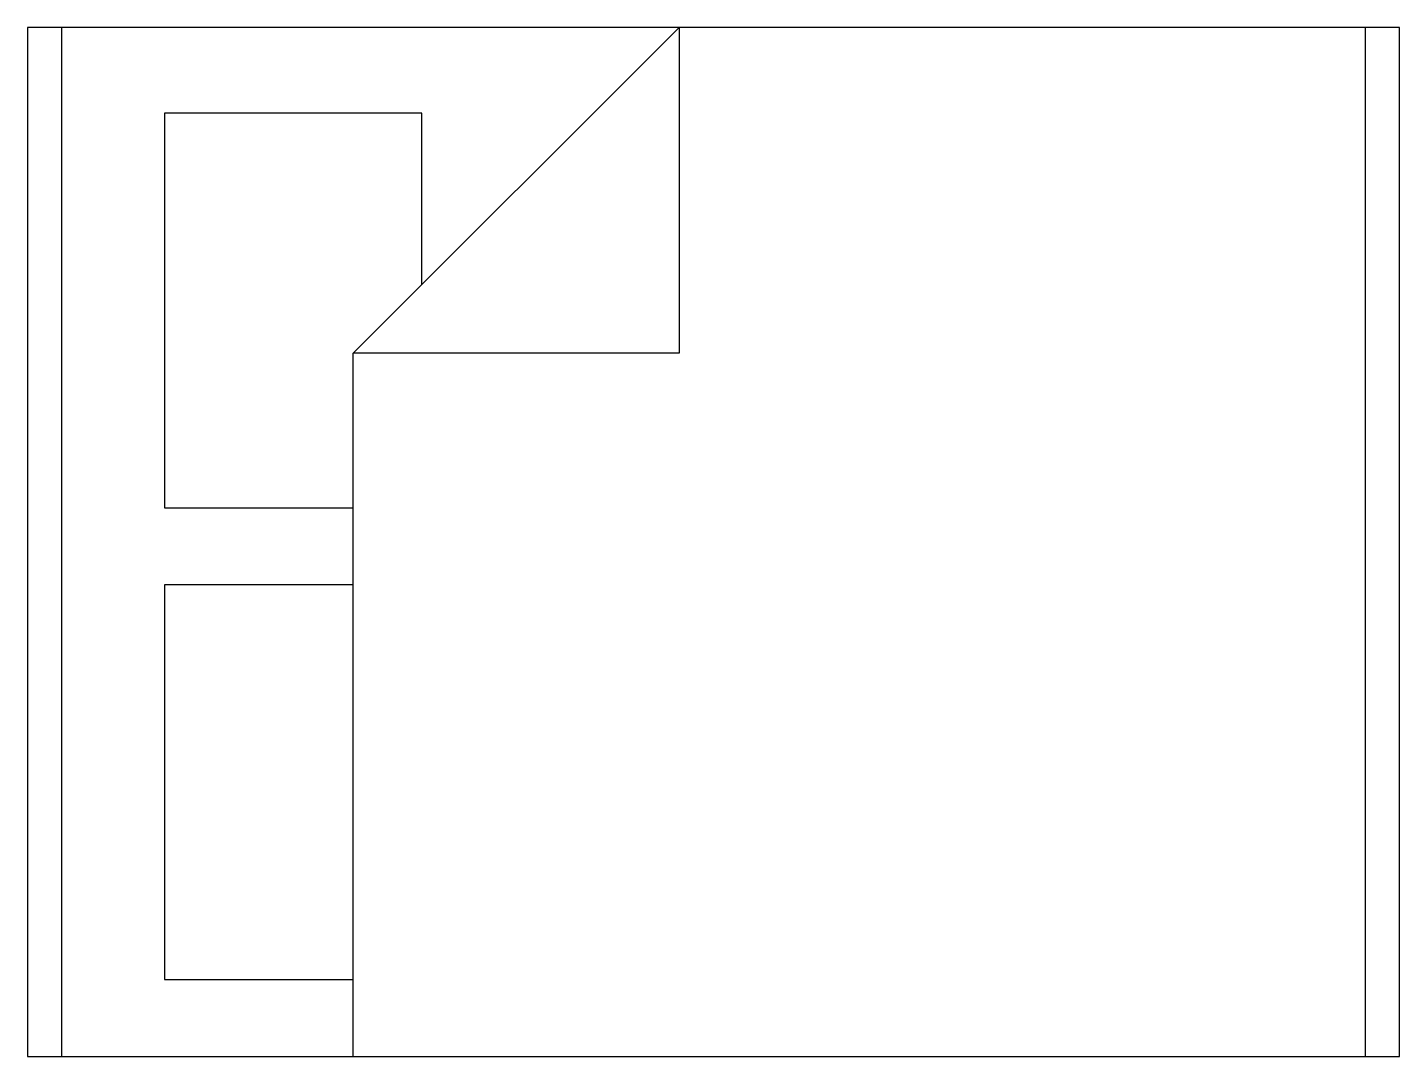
# Model space of a CAD drawing. Extents: x 0 to 80, y 143.4 to 203.4.
import ezdxf

# ---------------------------------------------------------------- set-up
doc = ezdxf.new("R2010")
doc.units = 0
doc.header["$LTSCALE"] = 24
doc.header["$MEASUREMENT"] = 0
doc.layers.get('0').update_dxf_attribs({"linetype": 'CONTINUOUS'})

# ---------------------------------------------------------------- blocks, each defined once
blk = doc.blocks.new('RECTANG')
for p, q in [((1, 1), (0, 1)), ((0, 1), (0, 0)), ((1, 0), (1, 1)), ((0, 0), (1, 0))]:
    blk.add_line(p, q)

msp = doc.modelspace()

# ---------------------------------------------------------------- linework, layer by layer
for p, q in [((2, 143.433), (2, 203.433)), ((19, 184.433), (38, 203.433)), ((38, 203.433), (38, 184.433)), ((78, 203.433), (78, 143.433)), ((23, 198.433), (8, 198.433)), ((8, 198.433), (8, 175.433)), ((23, 188.433), (23, 198.433)), ((19, 143.433), (19, 184.433)), ((38, 184.433), (19, 184.433)), ((8, 175.433), (19, 175.433)), ((8, 170.933), (8, 147.933)), ((19, 170.933), (8, 170.933)), ((8, 147.933), (19, 147.933))]:
    msp.add_line(p, q)

# ---------------------------------------------------------------- block references
at = {"xscale": 80, "yscale": 60, "zscale": 80, "rotation": 180}
msp.add_blockref('RECTANG', (80, 203.433), dxfattribs=at)

doc.saveas('drawing.dxf')
